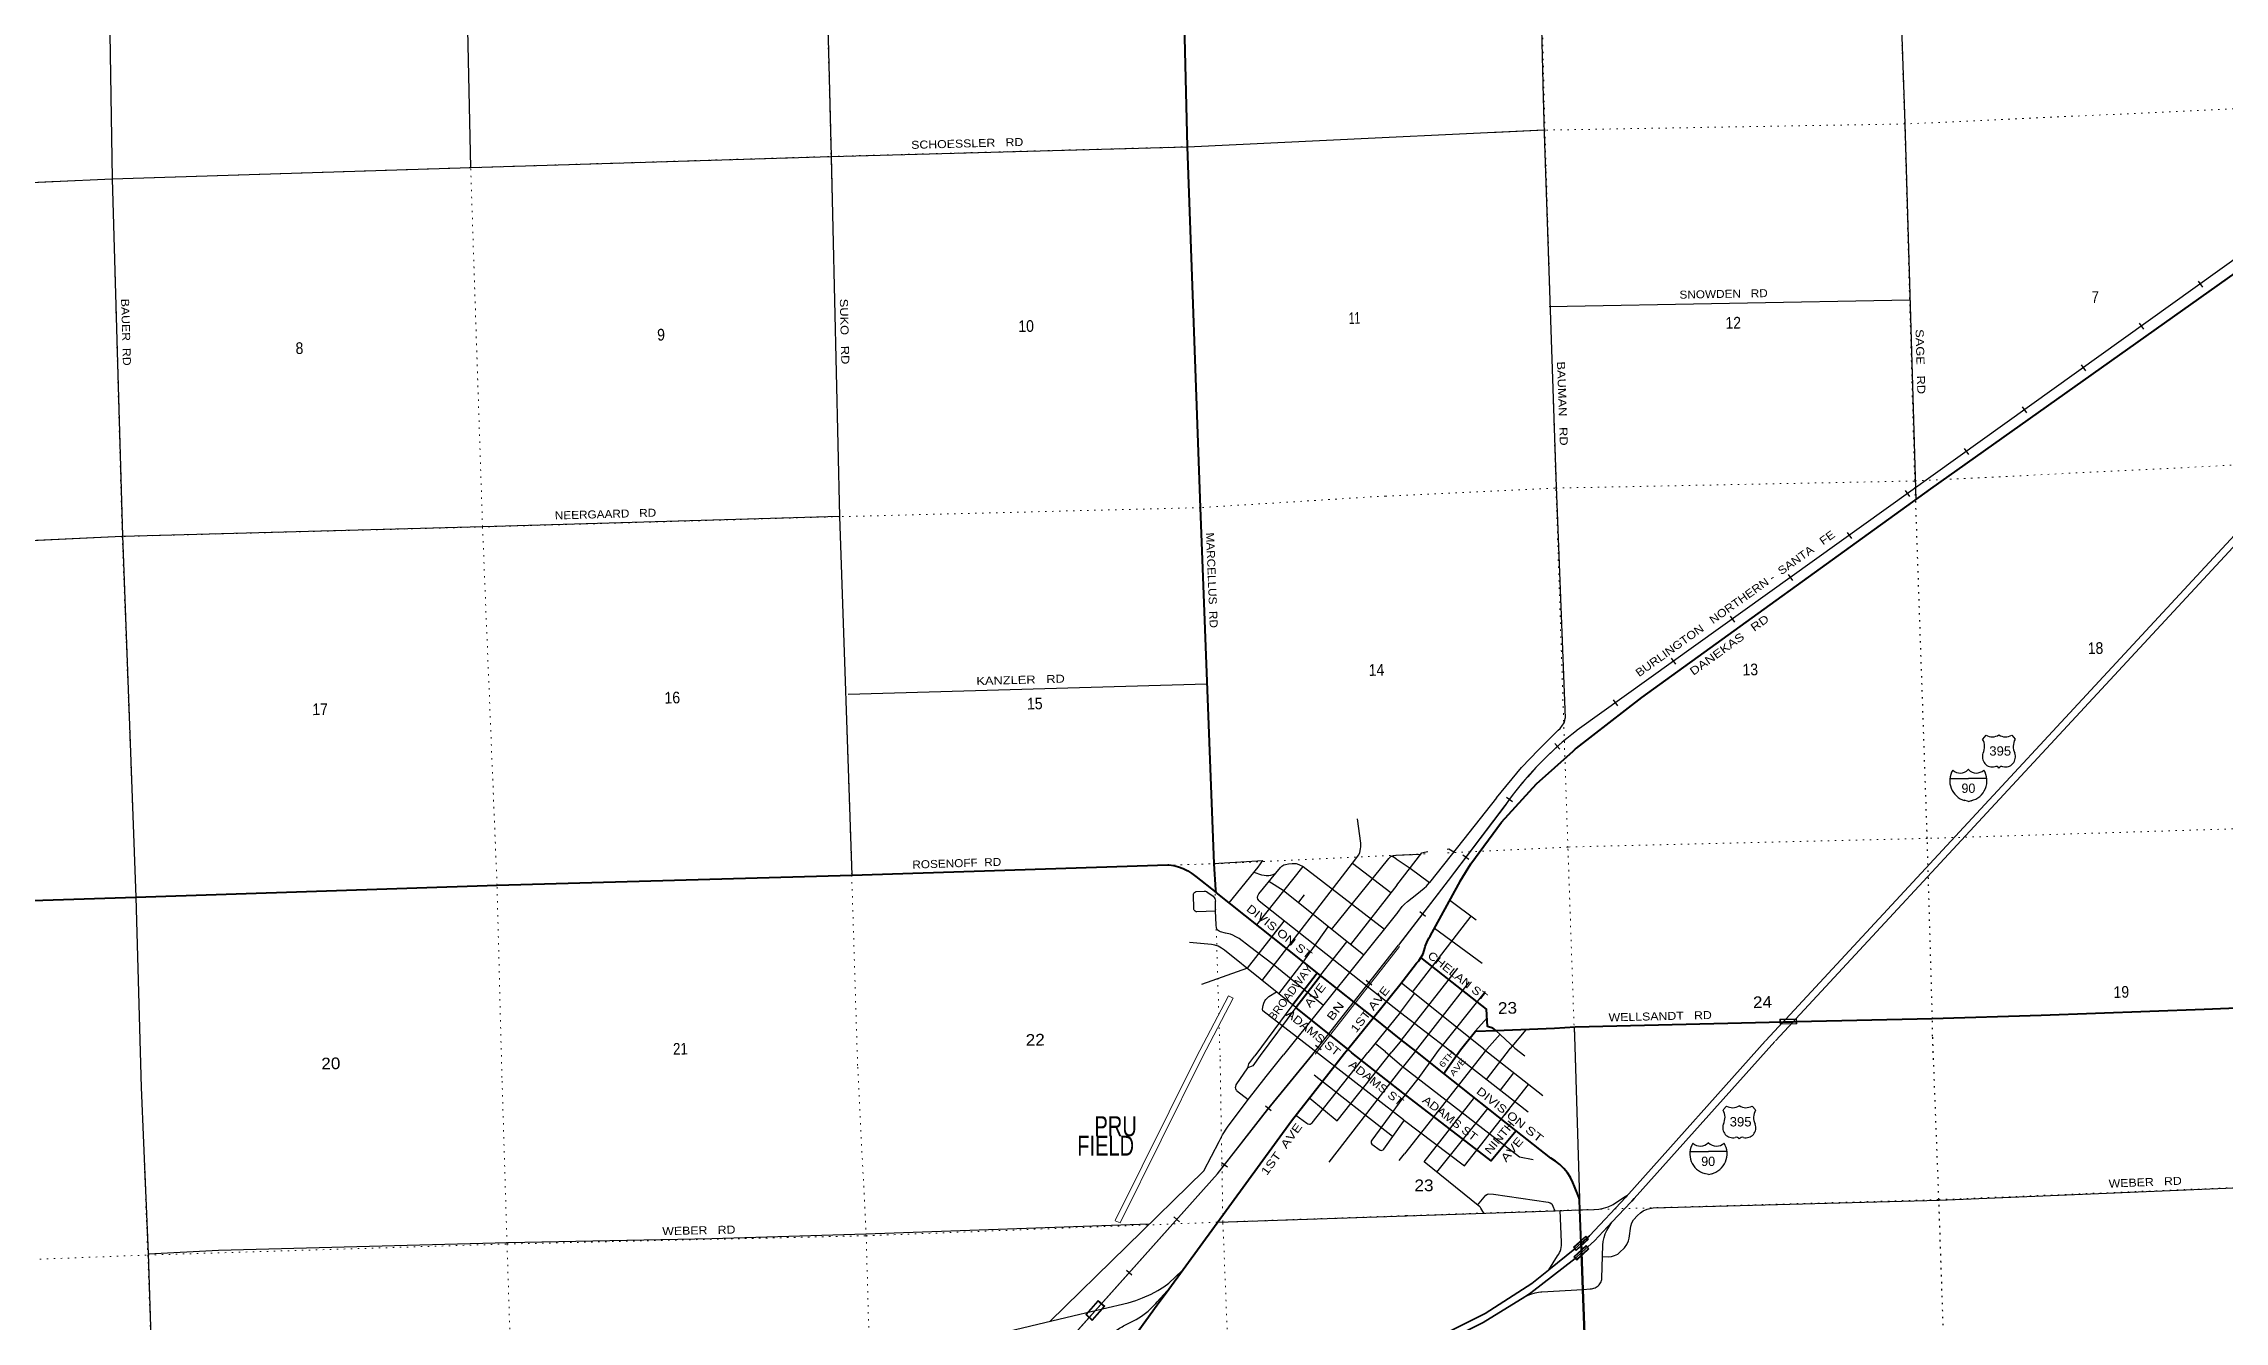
# Model space of a CAD drawing. Header units: feet. Extents: x 497223 to 751810, y -177792 to 12311.
# Drawn here: x 636171 to 668877, y -132071 to -112905 of the extents above; entities that cross this region are included whole.
import ezdxf
from ezdxf.enums import TextEntityAlignment as Align

# ---------------------------------------------------------------- set-up
doc = ezdxf.new("R2010")
doc.units = ezdxf.units.FT
doc.header["$LTSCALE"] = 70
doc.linetypes.add('DOTTED', pattern=[1.5, 0.3, -1.2])
for name, color, linetype, lineweight in [('15', 7, 'Continuous', 25), ('16', 7, 'Continuous', 25), ('18', 7, 'Continuous', 35), ('19', 7, 'Continuous', 25), ('23', 7, 'Continuous', 70), ('26', 7, 'Continuous', 40), ('29', 7, 'Continuous', 25), ('34', 7, 'Continuous', 25), ('36', 7, 'Continuous', 13), ('55', 7, 'Continuous', 13), ('6', 7, 'DOTTED', 25), ('7', 7, 'DOTTED', 13)]:
    doc.layers.add(name, color=color, linetype=linetype, lineweight=lineweight)
doc.layers.add('27', color=7, linetype='Continuous')
doc.layers.add('30', color=7, linetype='Continuous')

msp = doc.modelspace()

# ---------------------------------------------------------------- linework, layer by layer
at = {"layer": '15'}
for p, q in [((664761.4, -123926.94), (665037.81, -123926.94)), ((665034.11, -123795.47), (665037.01, -123792.56)), ((665040.18, -123794.94), (665036.75, -123792.56)), ((665037.81, -124272.52), (664973.92, -124254.56)), ((665037.28, -124272.78), (665100.91, -124254.04)), ((661136.27, -129391.71), (661139.17, -129388.8)), ((661142.34, -129391.18), (661138.91, -129388.8)), ((660863.56, -129523.18), (661139.97, -129523.18)), ((661139.97, -129868.76), (661076.08, -129850.8)), ((661139.44, -129869.02), (661203.07, -129850.28))]:
    msp.add_line(p, q, dxfattribs=at)
for points in [[(665313.17, -123926.94), (665037.28, -123926.94), (665037.81, -123926.94)], [(661415.33, -129523.18), (661139.44, -129523.18), (661139.97, -129523.18)]]:
    msp.add_lwpolyline(points, dxfattribs=at)
for centre, radius, start, end in [((665064.03, -123962.04), 306.13, 148.44437, 254.43376), ((664915.44, -123679.44), 165.66, 227.34047, 315.81038), ((665159.12, -123679.44), 165.66, 224.18926, 312.69473), ((665010.52, -123962.04), 306.13, 283.08093, 31.6248), ((661166.19, -129558.28), 306.13, 148.44437, 254.43376), ((661017.6, -129275.68), 165.66, 227.34195, 315.81136), ((661261.28, -129275.68), 165.66, 224.18855, 312.69421), ((661112.68, -129558.28), 306.13, 283.08093, 31.6248)]:
    msp.add_arc(centre, radius, start, end, dxfattribs=at)
at = {"layer": '16'}
for p, q in [((665252.26, -123337.32), (665303.57, -123278.56)), ((665495.33, -123272.59), (665495.05, -123272.79)), ((665687.42, -123278.47), (665738.81, -123337.32)), ((661359, -128899.53), (661410.31, -128840.77)), ((661602.07, -128834.8), (661601.79, -128835)), ((661794.16, -128840.68), (661845.55, -128899.53))]:
    msp.add_line(p, q, dxfattribs=at)
for centre, radius, start, end in [((665394.65, -123120.9), 182.07, 239.97227, 303.45418), ((665596.43, -123121.4), 181.52, 236.33975, 300.08743), ((665596.42, -123120.9), 182.07, 236.54582, 236.59441), ((665398.47, -123602.85), 151.42, 159.09177, 283.81923), ((665059.28, -123447.95), 222.05, 332.97043, 29.75871), ((665592.59, -123602.85), 151.42, 256.18077, 20.90823), ((665931.78, -123447.95), 222.05, 150.24129, 207.02957), ((661501.39, -128683.11), 182.07, 239.97227, 303.45418), ((661703.17, -128683.61), 181.52, 236.33975, 300.08743), ((661703.16, -128683.11), 182.07, 236.54582, 236.59441), ((661505.21, -129165.06), 151.42, 159.09177, 283.81923), ((661166.02, -129010.16), 222.05, 332.97043, 29.75871), ((661699.33, -129165.06), 151.42, 256.18077, 20.90823), ((662038.52, -129010.16), 222.05, 150.24129, 207.02957)]:
    msp.add_arc(centre, radius, start, end, dxfattribs=at)
for centre, major_axis, start_param, end_param in [((665453.81, -123801.67), (-19.56, 51.67), 4.95877769, 6.28318531), ((665537.26, -123801.67), (19.56, 51.67), 0, 1.32637542), ((661560.55, -129363.88), (-19.56, 51.67), 4.95877769, 6.28318531), ((661644, -129363.88), (19.56, 51.67), 0, 1.32637542)]:
    msp.add_ellipse(centre, major_axis=major_axis, ratio=0.929097, start_param=start_param, end_param=end_param, dxfattribs=at)
at = {"layer": '18'}
for p, q in [((661995.52, -127864.28), (662260.7, -127578.53)), ((662147.2, -127859.87), (662411.34, -127574.92)), ((658742.55, -131299.95), (658746.77, -131296.58))]:
    msp.add_line(p, q, dxfattribs=at)
for points in [[(662411.34, -127574.92), (662449.54, -127533.72), (674735.86, -114279.8)], [(662260.7, -127578.53), (662298.31, -127538), (674111.9, -114794.05)], [(659692.41, -130582.77), (659981.12, -130276.05), (659991, -130265.55), (660026.41, -130226.05), (662135, -127873.03)], [(659922.71, -130180.75), (659944.79, -130155.75), (661992.51, -127867.52)], [(659229.63, -130899.63), (659353.57, -130785.38), (659899.18, -130205.75), (659922.71, -130180.75)], [(659234.89, -131039.63), (659428.23, -130863.42), (659692.41, -130582.77)], [(658385, -131700.64), (658477.31, -131643.04), (659140.9, -131125.3), (659234.89, -131039.63)], [(658746.77, -131296.58), (659137.41, -130984.64), (659229.63, -130899.63)], [(656665.16, -132476.49), (657070.69, -132310.75), (657097.49, -132299.79), (657120.69, -132288.07), (657789.08, -131950.26), (658488.55, -131502.78), (658742.55, -131299.95)], [(656667.89, -132554.45), (657117.23, -132406.37), (657141.69, -132398.32), (657167.23, -132385.59), (657763.24, -132088.57), (658385, -131700.64)]]:
    msp.add_lwpolyline(points, dxfattribs=at)
at = {"layer": '19'}
for points in [[(658746.77, -131296.58), (658877.94, -131089.05), (658895.22, -131061.7), (658906.99, -131039.05), (658915.21, -131020.95), (658924.82, -130992.16), (658931.36, -130962.54), (658934.77, -130932.39), (658934.78, -130931.05), (658934.97, -130905.38), (658934.05, -130881.05), (658915.98, -130407.23)], [(659211.82, -130397.38), (659248.64, -130396.57), (659425.77, -130391.85), (659496.77, -130388.48), (659567.35, -130373.46), (659635.98, -130351.14), (659701.9, -130321.77), (659711, -130317.05), (659897.71, -130192.58), (659922.71, -130180.75)], [(659256.1, -131592.21), (659259, -131592.05), (659367, -131582.05), (659385.5, -131580.96), (659403.79, -131577.94), (659421.66, -131573.02), (659438.93, -131566.27), (659455.39, -131557.74), (659470.86, -131547.55), (659485.19, -131535.79), (659498.21, -131522.6), (659509.78, -131508.12), (659519.78, -131492.51), (659528.08, -131475.94), (659534.61, -131458.59), (659539.29, -131440.65), (659542, -131423.05), (659554, -130928.05), (659560.99, -130870.48), (659573.95, -130813.97), (659592.76, -130759.12), (659617.19, -130706.53), (659646.99, -130656.79), (659692.41, -130582.77)], [(658742.55, -131299.95), (658744.64, -131299.95), (658746.77, -131296.58)], [(651989.24, -132536.21), (652005.14, -132511.21), (652017.39, -132491.15), (652037.52, -132458.15), (652047.72, -132441.15), (652074.58, -132396.37), (652123.43, -132331.45), (652178.8, -132271.99), (652240.09, -132218.64), (652306.61, -132171.99), (652345.17, -132150.33), (652364.92, -132139.23), (652395.17, -132123.76), (652505.35, -132067.36), (652538.14, -132050.59), (652555.35, -132040.08), (652636.72, -131990.43), (652734.55, -131915.65), (652824.03, -131831.06), (652827.51, -131827.28), (652849.46, -131803.82)], [(652849.46, -131803.82), (652873.36, -131777.28), (653021.58, -131614.3), (653046.24, -131587.17)], [(658385, -131700.64), (658435, -131679.43), (658475.21, -131662.34), (658542.95, -131641.6), (658589.94, -131632.45), (658626.56, -131626.29), (658639.94, -131625.57), (659256.1, -131592.21)]]:
    msp.add_lwpolyline(points, dxfattribs=at)
at = {"layer": '23'}
for p, q in [((659256.1, -131592.21), (659234.89, -131039.63)), ((659416.96, -135783.92), (659256.1, -131592.21))]:
    msp.add_line(p, q, dxfattribs=at)
msp.add_lwpolyline([(659234.89, -131039.63), (659233.34, -130999.18), (659229.63, -130899.63)], dxfattribs=at)
at = {"layer": '26'}
for p, q in [((656114.26, -127512.24), (656509.61, -127021.57)), ((656749.76, -128016.2), (656533.4, -127844.98)), ((655683.16, -128047.3), (655730.22, -127988.9)), ((656555.99, -128642.62), (655791.37, -128044.18)), ((657171.61, -128350.53), (656749.93, -128016.51)), ((658256.38, -129209.76), (657171.61, -128350.53)), ((659229.63, -130899.63), (659211.82, -130397.38)), ((652873.52, -131824.38), (653046.24, -131587.17)), ((652296, -132617.53), (652873.52, -131824.38))]:
    msp.add_line(p, q, dxfattribs=at)
for points in [[(653754.6, -125639.01), (653752.16, -125597.74), (653728.93, -125206), (653520.23, -119864.62), (653326.21, -114452.39), (653194.45, -109123.54), (653155.56, -106447.47), (653336.01, -103742.72), (653290.67, -98397.99)], [(656827.12, -126612.91), (656829.34, -126609.72), (656859.45, -126555), (656885.08, -126474.55), (656892.95, -126449.86), (656901.84, -126424.55), (656915.55, -126385.54), (656944.61, -126324.24), (656964.04, -126290.68), (657388.46, -125519.29), (657415.32, -125470.47), (657416.06, -125469.29), (657577.71, -125209.8), (658036.7, -124583.01), (658558.69, -124007.63), (659108.98, -123515.87), (659146.23, -123482.58), (659158.98, -123472.69), (660138.81, -122712.56), (664476.05, -119582.99), (669593.04, -115953.35)], [(626902.38, -125897.69), (632287.03, -125875.87), (637555.64, -125705.25), (642971.43, -125529.59), (648290.87, -125378.08), (653031.11, -125220.32), (653046.43, -125221.66), (653120.63, -125232.89), (653193.25, -125251.82), (653263.49, -125278.24), (653330.59, -125311.86), (653393.8, -125352.3), (653452.44, -125399.14), (653754.6, -125639.01)], [(655321.64, -126883.01), (655271.52, -126843.23), (653754.6, -125639.01)], [(654905.87, -127317.79), (655255.6, -126863.87), (655271.52, -126843.23)], [(655730.22, -127988.9), (654953.22, -127359.86), (655306.45, -126902.7), (655321.64, -126883.01)], [(656533.4, -127844.98), (656114.26, -127512.24), (655321.64, -126883.01)], [(656508.92, -127022.9), (656762.11, -126698.4), (656793.68, -126660.99), (656827.12, -126612.91)], [(657950.13, -127705.15), (657925, -127686.03), (657904, -127670.05), (657825, -127646.05), (657813, -127386.05), (656853.06, -126633.25), (656827.12, -126612.91)], [(662411.34, -127574.92), (662461.16, -127573.73), (664496.3, -127526.21), (666130.35, -127475.95), (668573.04, -127386.65), (670305.3, -127315.96), (675205.01, -127147.1), (675221.84, -127146.58)], [(655791.37, -128044.18), (655734.87, -127992.67), (655730.22, -127988.9), (656114.26, -127512.24)], [(657419.86, -127997.13), (657643.67, -127716.48), (657950.13, -127705.15)], [(657950.13, -127705.15), (658828.79, -127672.67), (659138.47, -127653.34), (662260.7, -127578.53), (662411.34, -127574.92)], [(653046.24, -131587.17), (654884.21, -129062.96), (655682.85, -128047.64)], [(657171.61, -128350.53), (657190.83, -128323.17), (657419.86, -127997.13)], [(658256.38, -129209.76), (658231.29, -129240.05), (657880, -129664.05), (656556.9, -128642.71)], [(659211.82, -130397.38), (659210.93, -130385.12), (659206.89, -130259.57), (659206.89, -130238.43), (659195.46, -130209.57), (659131.9, -130048.98), (659106.39, -129984.91), (659068.55, -129911.32), (659023.23, -129842.1), (658970.92, -129777.98), (658912.2, -129719.69), (658847.7, -129667.86), (658778.14, -129623.05), (658256.38, -129209.76)]]:
    msp.add_lwpolyline(points, dxfattribs=at)
at = {"layer": '29'}
for p, q in [((656140.26, -114318.37), (658671, -114199.05)), ((658748.81, -116846.7), (664161.87, -116747.07)), ((648235.02, -122662.05), (653618.96, -122507.21)), ((653714.68, -125200.25), (654454.27, -125156.85)), ((654368.91, -126120.31), (655062.66, -125246.75)), ((654447.51, -126955.71), (655800.32, -125198.61)), ((655061.38, -125245.17), (656283, -126185.55)), ((655486.33, -126192.99), (656348.25, -125128.05)), ((655800.32, -125198.61), (656377.62, -125637.37)), ((656454.42, -125133.37), (656393.32, -125091.17)), ((656454.01, -125078.92), (656823, -125064.05)), ((657376, -124958.05), (656955, -125489.05)), ((654393.96, -125657.98), (654649.05, -125349.41)), ((656465.69, -125526.04), (655771.47, -126416.09)), ((653748.83, -125916.19), (653467.9, -125928.68)), ((653748.15, -125914.8), (653744.43, -125767.24)), ((654400.14, -125762.67), (656521.26, -127439.81)), ((654995.8, -125784.71), (655080.25, -125672.11)), ((657260.29, -125752.24), (657655, -126049.05)), ((654225.23, -126774.12), (654775.6, -126065.38)), ((656479.33, -125934.87), (654766.34, -128073.74)), ((656701.6, -127131.52), (657579.09, -125991.97)), ((657029.25, -126172.15), (657745, -126698.05)), ((654953.22, -127359.86), (653883.17, -126504.7)), ((655712.14, -126376.74), (655318.8, -126872.61)), ((654225.23, -126774.12), (653538.15, -127015.99)), ((656533.49, -127854.91), (657380, -126773.05)), ((656521.3, -127432.33), (656729.9, -127153.81)), ((657770.82, -127986.97), (656529.29, -126993.66)), ((656745.37, -128017.85), (657554, -126975.05)), ((657092, -128007.05), (657795, -127120.05)), ((654905.87, -127317.79), (654336.66, -128086.98)), ((654953.22, -127359.86), (654416.59, -128083.99)), ((655292.57, -128058.57), (654456.3, -127414.4)), ((656520.96, -127432.6), (656029.87, -128037.3)), ((657249.32, -128002.06), (656521.83, -127440.17)), ((657647.88, -127714.44), (657821.43, -127519.49)), ((656533.68, -127854.68), (656391.06, -128026.88)), ((657816, -127985.66), (658014.82, -127763.73)), ((658237.34, -127973.46), (657952.7, -127705.17)), ((658172.6, -127975.13), (658403.89, -127695.42)), ((659126.11, -127653.14), (659136.1, -127947.6)), ((655197.52, -129091.56), (656029.97, -128037.45)), ((656568.31, -129046.67), (655292.57, -128058.57)), ((655571.66, -129063.08), (656391.02, -128027.09)), ((656294.31, -128029.67), (656141.52, -127900.78)), ((656542.87, -128243.07), (656289.82, -128025.89)), ((656745.37, -128017.85), (656544.69, -128269.32)), ((657811.92, -127990.22), (656582.12, -129557.31)), ((657249.32, -128002.06), (658436, -128926.05)), ((657770.82, -127986.97), (658654, -128683.05)), ((657812.08, -128440.25), (658173.28, -127973.58)), ((658237.47, -127973.58), (658388, -128089.05)), ((659136.07, -127948.08), (659205.36, -130234.57)), ((656403.43, -129297.6), (655224.66, -128379.39)), ((655451.44, -129683.12), (656544.76, -128268.36)), ((658020.1, -128602.22), (658220.26, -128341.19)), ((654061.11, -128604.92), (654238.46, -128742.98)), ((655161.07, -128721.48), (655571.66, -129063.08)), ((656558.49, -128718.72), (656089.71, -129350.56)), ((656269.03, -129488.46), (656567.6, -129072.36)), ((656568, -129071.12), (656579.56, -129057.17)), ((657066.59, -129833.07), (657834, -128871.05)), ((656498.88, -129656.44), (656582.12, -129557.31)), ((653788.79, -130581.68), (656608.7, -130485.57))]:
    msp.add_line(p, q, dxfattribs=at)
for points in [[(642576.54, -114763.72), (642465.85, -109478.78), (642386.28, -103646.95), (642298.63, -98305.1), (642267.95, -92986.27), (642201.59, -87698.41), (642068.58, -82598.9)], [(647410.92, -82447), (647887.82, -87722.81), (648019.22, -93033.52), (648027.56, -98443.52), (648021.9, -103761.08), (647845.13, -109293.8), (647980.39, -114596.37), (648109.66, -119999.85), (648290.87, -125378.08)], [(636682.41, -82750.74), (636739.51, -87683.53), (636832.55, -92993.01), (636920.32, -98340.91), (636993.89, -103685.06), (637112.24, -109637.04), (637201, -114934.52), (637355.58, -120287.01), (637555.64, -125705.25), (637636.65, -128561.12)], [(663418, -85450.05), (663461, -87580.05), (663625, -92935.05), (663629, -95977.05), (663639, -98197.05), (663778, -103482.05), (663899, -108747.05), (664086, -114102.05), (664248, -119750.05)], [(658163, -87593.05), (658223, -92922.05), (658350, -98278.05), (658453, -103631.05), (658545, -108955.05), (658660, -113713.05), (658675, -114253.05), (658857, -119553.05), (658990, -123024.05)], [(624906.71, -115219.89), (626644.49, -115024.19), (631887.37, -115172.58), (637201, -114934.52), (642576.54, -114763.72), (647980.39, -114596.37), (653326.21, -114452.39), (656140.26, -114318.37)], [(648109.66, -119999.85), (642753.96, -120154.12), (637349.61, -120297.29), (632104.72, -120542.01), (626732.61, -120486.97), (625054.78, -120576.06)], [(657963, -124219.05), (658334.18, -123763.41), (658588.91, -123495.92), (658887.85, -123203.16), (658915.74, -123175.25), (658952.59, -123127.86), (658966.27, -123108.9), (658978.38, -123083.11), (658987.32, -123056.25), (658990, -123024.05)], [(657963, -124219.05), (657548, -124741.05), (657376, -124959.05)], [(655800.32, -125198.61), (655895.97, -125072.07), (655910.67, -125036.34), (655923.27, -124983.8), (655926.42, -124951.23), (655925.37, -124899.74), (655874.96, -124531.97)], [(653950.77, -125790.03), (654385.67, -125255.01), (654454.27, -125156.85)], [(654649.05, -125349.41), (654719.66, -125263.32), (654741.71, -125244.4), (654758.52, -125233.89), (654773.22, -125224.44), (654796.33, -125216.03), (654840.44, -125206.57), (654895.06, -125200.27), (654926.56, -125201.32), (654953.87, -125204.47), (654995.88, -125216.03), (655061.38, -125245.17)], [(656393.32, -125091.17), (656379.61, -125099.39), (656368.58, -125107.79), (656348.25, -125128.05)], [(656393.32, -125091.17), (656414.27, -125082.57), (656424.77, -125079.95), (656453.42, -125077.11)], [(656454.42, -125133.37), (656666, -125273.05), (656957, -125488.05)], [(656465.99, -125525.09), (656840, -125044.05), (656880, -125031.05), (656928.87, -125024.77)], [(657223.19, -124986.98), (657246, -124984.05), (657321, -125027.05)], [(654322.45, -125332.78), (654438.18, -125370.5), (654475.99, -125378.9), (654506.45, -125381), (654546.36, -125379.95), (654576.82, -125375.75), (654610.43, -125366.29), (654649.05, -125349.41)], [(655971.85, -126576.5), (654762.16, -125608.09), (654544.87, -125471.69)], [(656479.12, -125935.99), (656547.39, -125845.93), (656581.08, -125814.34), (656627.39, -125774.32), (656768.44, -125660.59), (656875.81, -125572.13), (656911.6, -125540.53), (656957, -125488.05)], [(653467.9, -125928.68), (653455.12, -125926.36), (653439.37, -125917.95), (653426.77, -125904.29), (653421.51, -125890.63), (653418.36, -125659.46), (653421.51, -125646.85), (653432.02, -125636.34), (653447.77, -125625.83), (653458.27, -125622.68), (653579.06, -125617.43), (653595.86, -125618.48), (653609.52, -125624.78), (653631.57, -125639.5), (653709.29, -125693.08), (653728.2, -125713.05), (653736.6, -125728.81), (653741.85, -125745.62), (653744.43, -125767.24)], [(654099.06, -126329.22), (654053.78, -126300.43), (654006.52, -126277.32), (653970.81, -126263.66), (653898.34, -126245.79), (653821.67, -126226.88), (653802.77, -126219.52), (653784.91, -126207.97), (653770.21, -126194.31), (653759.7, -126171.19), (653755.5, -126122.85), (653748.15, -125914.8)], [(654400.14, -125762.67), (654381.46, -125736.16), (654374.11, -125710.94), (654379.36, -125687.83), (654393.96, -125657.98)], [(654698.01, -127155.9), (655062.68, -126682.35), (655437.15, -126152.46)], [(653883.17, -126504.7), (653834.27, -126470.65), (653785.96, -126443.33), (653738.7, -126427.57), (653687.23, -126419.17), (653356.39, -126388.69)], [(655366.81, -127331.24), (654613.52, -126719.78), (654254.82, -126446.96), (654099.06, -126329.22)], [(654456.3, -127414.4), (654450.8, -127392.19), (654453.95, -127358.57), (654459.2, -127330.2), (654469.7, -127295.52), (654484.4, -127260.84), (654500.16, -127240.88), (654525.37, -127217.76), (654546.37, -127198.85), (654662.95, -127126.34)], [(653925.05, -129157.9), (654222.67, -128763.51), (654506.94, -128397.67), (654766.59, -128073.75)], [(654057.55, -128523.95), (654232.05, -128269.69), (654248.48, -128204.81), (654336.66, -128086.98)], [(654416.59, -128083.99), (654305.66, -128237.6), (654232.76, -128269.05)], [(656557.25, -128720.03), (656784, -128430.05), (656964, -128182.05), (657092, -128007.05)], [(654061.11, -128604.92), (654049.83, -128582.48), (654048.79, -128563.7), (654049.83, -128549.1), (654057.55, -128523.95)], [(656543.67, -128243.47), (658304, -129601.05), (658513, -129642.05)], [(656562.54, -129042.71), (657479, -129739.05), (658441.65, -128515.68)], [(637636.65, -128561.12), (637739.06, -131050.89), (637785.64, -132465.99)], [(657770.22, -130446.21), (657726.53, -130373.21), (657719.8, -130362.88), (657710, -130353.05), (656876, -129679.05), (657632, -128713.05)], [(653800.53, -129371.2), (653851.72, -129269.89), (653925.05, -129157.9)], [(654951, -128978.05), (655116.99, -129098.29), (655133.67, -129107.68), (655154.53, -129111.85), (655168.08, -129110.81), (655181.64, -129103.51), (655197.52, -129091.56)], [(651262.26, -132069.94), (653569.8, -129813.64), (653800.53, -129371.2)], [(656089.71, -129350.56), (656079.85, -129367.95), (656078.81, -129383.59), (656081.94, -129399.24), (656093.41, -129412.8), (656214.35, -129503.55), (656228.95, -129506.68), (656247.72, -129503.55), (656259.19, -129498.34), (656269.03, -129488.46)], [(657677.69, -130326.94), (657802.93, -130176.08), (657824.21, -130161.18), (657843.36, -130156.92), (657915.71, -130161.18), (658735, -130280.4), (658766.93, -130291.05), (658788.21, -130308.08), (658807.36, -130340.02), (658832.89, -130403.89)], [(660310, -130367.05), (664598, -130250.05), (669974, -130028.05), (675351.91, -129857)], [(656609.57, -130485.72), (658839.04, -130410.05), (659211.82, -130397.38)], [(659549.86, -131099.02), (659637.29, -131103.28), (659684.11, -131096.9), (659730.92, -131081.99), (659781.99, -131060.7), (659807.53, -131039.41), (659882.01, -130964.89), (659916.06, -130918.05), (659939.47, -130862.7), (659947.98, -130820.12), (659975.65, -130641.27), (659988.41, -130590.18), (660013.95, -130547.59), (660073.53, -130483.72), (660118.22, -130443.27), (660160.78, -130411.33), (660220.37, -130385.78), (660258.67, -130375.14), (660310, -130367.05)], [(637745.19, -131054.77), (638791.95, -131001.92), (643132.42, -130889.35), (646194.78, -130829.49), (648502.39, -130756.61), (652750.56, -130606.86)], [(652050.82, -131882.35), (652437.4, -131792.68), (652550, -131759.3), (652652.18, -131719.66), (652779.38, -131663.33), (652879.48, -131607), (652971.23, -131550.67), (653046.3, -131496.43), (653248.57, -131308.67)], [(645999.16, -133149.27), (647345.2, -133000.16), (651714.09, -131962.16), (652050.82, -131882.35)]]:
    msp.add_lwpolyline(points, dxfattribs=at)
at = {"layer": '34', "lineweight": 13}
for p, q in [((669515, -115792.05), (659168, -123203.05)), ((655240.39, -128063.49), (656504.5, -126447.15)), ((651987.72, -131758.34), (651799.72, -131969.51)), ((651989.04, -131758.45), (652085.35, -131844.18)), ((651799.72, -131969.51), (651897.13, -132056.23)), ((652085.35, -131844.18), (651897.03, -132055.71))]:
    msp.add_line(p, q, dxfattribs=at)
at = {"layer": '34'}
for p, q in [((668482.32, -116465.89), (668546.73, -116555.82)), ((667598.08, -117096.02), (667662.49, -117185.94)), ((666727.92, -117722.48), (666792.32, -117812.4)), ((665843.67, -118352.61), (665908.08, -118442.53)), ((664973.51, -118979.07), (665037.91, -119068.99)), ((664089.26, -119609.2), (664153.67, -119699.12)), ((663219.1, -120235.66), (663283.51, -120325.58)), ((662334.85, -120865.78), (662399.26, -120955.71)), ((661464.69, -121492.25), (661529.1, -121582.17)), ((660580.45, -122122.37), (660644.85, -122212.3)), ((659710.28, -122748.84), (659774.69, -122838.76)), ((658837.76, -123404.69), (658912.17, -123486.53)), ((658112.34, -124205.82), (658200.86, -124272.14)), ((657458.12, -125072.1), (657546.39, -125138.75)), ((656809.07, -125924.78), (656896.62, -125992.38)), ((655207.99, -128061.01), (656491.83, -126425.15)), ((656005.16, -126952.1), (656092.29, -127020.24)), ((655245.75, -127925.43), (655332.88, -127993.57)), ((654582.11, -128913.95), (654496.64, -128843.74)), ((653924.39, -129759.08), (653837.24, -129690.97)), ((653205.62, -130577.35), (653123.1, -130503.69)), ((652493.59, -131379), (652411.07, -131305.34))]:
    msp.add_line(p, q, dxfattribs=at)
for points in [[(669515.64, -115792.95), (659168.65, -123203.94), (659160.4, -123210.3), (659088.17, -123267.2), (659017.65, -123325.32), (658947.68, -123384.46), (658879, -123444.52), (658811, -123506.33), (658744.72, -123569.36), (658679.29, -123633), (658614.55, -123698.39), (658551.4, -123764.27), (658489.22, -123831.47), (658428.46, -123900.32), (658368.86, -123969.35), (658310.25, -124039.71), (658253.04, -124111.7), (658197, -124183.89)], [(658197, -124183.89), (658142.24, -124256.96), (658088.88, -124331.71), (657237.87, -125458.72), (656489.64, -126427.88)], [(650634.25, -133376.17), (653774.18, -129858.37), (654528.11, -128893.67), (655207.99, -128061.01)]]:
    msp.add_lwpolyline(points, dxfattribs=at)
at = {"layer": '34', "lineweight": 13}
for points in [[(658088, -124331.05), (657237, -125458.05), (656502, -126410.05)], [(655211.75, -128063.15), (654528.97, -128894.35), (653775.03, -129859.07), (650528.02, -133496.85)]]:
    msp.add_lwpolyline(points, dxfattribs=at)
msp.add_lwpolyline([(651988.9, -131769.03), (652074.05, -131844.83), (651896.16, -132044.65), (651811.01, -131968.85)], close=True, dxfattribs=at)
msp.add_arc((662375.94, -127355.5), 5247.26, 127.68755, 144.80318, dxfattribs=at)
at = {"layer": '36'}
for p, q in [((653942.76, -127189.69), (653457.91, -128111.83)), ((654009.23, -127224.42), (653545.34, -128112.19)), ((653942.76, -127189.69), (654009.23, -127224.42)), ((653457.91, -128111.83), (652243.16, -130558.59)), ((653545.34, -128112.19), (652314.82, -130594.16)), ((652242.39, -130560.21), (652315.62, -130593.9))]:
    msp.add_line(p, q, dxfattribs=at)
at = {"layer": '55'}
for p, q in [((662212.72, -127614.67), (662210.96, -127539.69)), ((662462.65, -127608.81), (662212.72, -127614.67))]:
    msp.add_line(p, q, dxfattribs=at)
msp.add_lwpolyline([(662210.96, -127539.69), (662460.9, -127533.83), (662462.65, -127608.81)], dxfattribs=at)
for points in [[(662219.14, -127547.49), (662453.09, -127542.01), (662454.46, -127601), (662220.52, -127606.48)], [(659113.81, -130959.48), (659298.56, -130791.05), (659342.35, -130839.09), (659157.6, -131007.51)], [(659298.04, -130802.35), (659331.05, -130838.57), (659158.12, -130996.21), (659125.11, -130960)], [(659120.28, -131102.4), (659303.98, -130932.83), (659348.07, -130980.59), (659164.37, -131150.16)], [(659336.76, -130980.14), (659303.53, -130944.14), (659131.59, -131102.85), (659164.82, -131138.85)]]:
    msp.add_lwpolyline(points, close=True, dxfattribs=at)
at = {"layer": '6'}
for points in [[(664501.91, -127791.11), (664498.54, -127531.74), (664421.29, -124825.83), (664237.78, -119465.1), (664086.61, -114109.66), (663907.17, -108750.85), (663780.26, -103485.58), (663775.03, -103175.21), (663630.69, -98198.66), (663624.86, -92857.97), (663475.39, -87575.08), (663372.71, -82226.57), (663373.71, -81985.64)], [(666020.51, -173569.18), (666007.12, -173074.39), (665856.01, -167723.64), (665688.62, -162369.76), (665486.31, -157003.69), (665303.55, -151681.5), (665128.06, -146345.6), (664937.25, -140968.82), (664776.67, -135592.39), (664595.44, -130243.31), (664502.29, -127792.09)]]:
    msp.add_lwpolyline(points, dxfattribs=at)
at = {"layer": '7'}
for p, q in [((656888.88, -125058.69), (656454.01, -125078.92)), ((659031.52, -124955.36), (657167.66, -125045.25)), ((653814.79, -128101.15), (653800.79, -127629.1)), ((659211.82, -130397.38), (659135.11, -127948.08)), ((659229.42, -130850.26), (659211.82, -130397.38)), ((659234.97, -130993.17), (659233.02, -130942.95)), ((659420.81, -135775.17), (659238.69, -131088.9))]:
    msp.add_line(p, q, dxfattribs=at)
for points in [[(653795.96, -127466.37), (653728.93, -125206), (653520.23, -119864.62), (653326.21, -114452.39), (653194.45, -109123.54), (653155.56, -106447.47), (653336.01, -103742.72), (653290.67, -98397.99), (653143.36, -93098.62), (652925.71, -87714.15), (652781.96, -82293.01)], [(659134.42, -127943.79), (659031.73, -124964.36), (658851.49, -119571.3), (658687.92, -114202.04), (658557.02, -108948.38), (658464.84, -103608.27), (658346.49, -98278.27), (658223.5, -92922.18), (658149.43, -87591.15), (658079.7, -82139.9)], [(643044.58, -128411), (642971.43, -125529.59), (642753.96, -120154.12), (642576.54, -114763.72), (642465.85, -109478.78), (642386.28, -103646.95), (642298.63, -98305.1), (642267.95, -92986.27), (642201.59, -87698.41), (642068.58, -82598.9)], [(647410.92, -82447), (647887.82, -87722.81), (648019.22, -93033.52), (648027.56, -98443.52), (648021.9, -103761.08), (647845.13, -109293.8), (647980.39, -114596.37), (648109.66, -119999.85), (648290.87, -125378.08), (648379.68, -128255.67)], [(636682.4, -82750.75), (636739.51, -87683.53), (636833.81, -92918.67), (636920.32, -98340.91), (636993.89, -103685.06), (637112.24, -109637.04), (637201, -114934.52), (637349.61, -120297.29), (637555.64, -125705.25), (637636.65, -128561.12)], [(674811.2, -113710.6), (669433.86, -113864.4), (664086.61, -114109.66), (658687.92, -114202.04), (656147.12, -114317.39)], [(624904.39, -115220.15), (626644.49, -115024.19), (631887.37, -115172.58), (637201, -114934.52), (642576.54, -114763.72), (647980.39, -114596.37), (653326.21, -114452.39), (656140.26, -114318.37)], [(656297.08, -119693.32), (658851.49, -119571.3), (664237.78, -119465.1), (669572.45, -119199.03), (674985.45, -119105.82), (680393.82, -118900.89), (685746.71, -118734.63), (687538.08, -118693.29)], [(656297.36, -119690.19), (653520.23, -119864.62), (648109.66, -119999.85), (642753.96, -120154.12), (637349.61, -120297.29), (632104.72, -120542.01), (626732.61, -120486.97), (625053.58, -120576.13)], [(687701.66, -124091.44), (685910.92, -124131.02), (680527.42, -124279.99), (675112.37, -124457.79), (669738.17, -124659.91), (664421.29, -124825.83), (659031.52, -124955.36)], [(625203.06, -126003.9), (626902.38, -125897.69), (632287.03, -125875.87), (637555.64, -125705.25), (642971.43, -125529.59), (648290.87, -125378.08), (653728.93, -125206), (656454.01, -125078.92)], [(654382.05, -146617.18), (654243.34, -141329.73), (654068.91, -135965.78), (653857.47, -130580.04), (653814.79, -128101.15)], [(644227.08, -163076.46), (644084.07, -157691.93), (643813.03, -152334.97), (643687.46, -146985.21), (643503.56, -141601.25), (643292.02, -136280.56), (643120.98, -130900.89), (643045.54, -128408.3)], [(648380.04, -128256.97), (648507.85, -130778.07), (648653.43, -136127.89), (648858.97, -141463.78), (649039.08, -146782.53), (649238.74, -152179.59), (649419.53, -157547.04), (649572.06, -162911.06), (649756.68, -168271.29), (649956.42, -173602.36), (649967.73, -174033.1)], [(637636.65, -128561.12), (637733.98, -131075.31), (637920.25, -136421.4), (638136.39, -141764.14), (638324.28, -147086.59), (638515.88, -152482.91), (638684.16, -157833.5), (638849.35, -163220.42), (639043.92, -168576.37), (639215.36, -173979.74), (639224.15, -174337.27)], [(656608.89, -130484.02), (659211.82, -130397.38), (664595.44, -130243.31), (669981.99, -130023.71), (675353.06, -129856.78), (680727.87, -129684.68), (686123.33, -129521.39), (687865.05, -129480.32)], [(625353, -131453.05), (627045.95, -131352.42), (632441.99, -131276), (637733.98, -131075.31), (643121.21, -130909.89), (648504.23, -130786.52), (653857.47, -130580.04), (656607.79, -130483.66)]]:
    msp.add_lwpolyline(points, dxfattribs=at)

# ---------------------------------------------------------------- texts
at = {"layer": '15'}
for p in [(664933.91, -124143.28), (661031.1, -129740.06)]:
    msp.add_text('90', height=140, dxfattribs=at).set_placement(p)
at = {"layer": '16', "width": 1.05}
for p in [(665515.14, -123584.36), (661621.88, -129146.57)]:
    msp.add_text('395', height=140, dxfattribs=at).set_placement(p, align=Align.CENTER)
at = {"layer": '27'}
for s, height, rotation, width, p in [('MARCELLUS  RD', 120, 272.238, 1.1, (653604.98, -120240.71)), ('DANEKAS   RD', 120, 35.813, 1.25, (660913.45, -122387.91)), ('ROSENOFF  RD', 120, 1.812, 1.1, (649201.96, -125279.21)), ('DIVISION ST', 120, 321.629, 1.25, (654199.31, -125901.2)), ('CHELAN ST', 120, 321.896, 1.2, (656916.13, -126603.77)), ('BROADWAY', 120, 53.43, 1.05, (654625.2, -127569.74)), ('AVE', 120, 52.342, 1.25, (655163.84, -127373.51)), ('1ST AVE', 120, 51.725, 1.25, (655856.07, -127750.93)), ('ADAMS ST', 120, 320.955, 1.2, (654793.83, -127478.18)), ('WELLSANDT   RD', 120, 1.374, 1.15, (659643.25, -127571.21)), ('ADAMS ST', 120, 321.95, 1.2, (655732.5, -128241.22)), ('6TH', 90, 50.672, 1.3, (657159.04, -128272.21)), ('AVE', 90, 50.672, 1.25, (657318.8, -128400.68)), ('ADAMS ST', 120, 322.334, 1.2, (656838.04, -128772.88)), ('DIVISION', 120, 321.617, 1.25, (657647.49, -128638.17)), ('1ST  AVE', 120, 53.94, 1.3, (654515.43, -129892.22)), ('NINTH', 120, 50.358, 1.2, (657866.51, -129573.74)), ('ST', 120, 321.617, 1.4, (658379.44, -129217.94)), ('AVE', 120, 50.358, 1.3, (658105.56, -129690.44))]:
    msp.add_text(s, height=height, rotation=rotation, dxfattribs=dict(at, width=width)).set_placement(p)
at = {"layer": '30'}
for s, rotation, width, p in [('SCHOESSLER   RD', 1.543, 1.15, (649184.25, -114483.92)), ('BAUER  RD', 271.654, 1.15, (637333.11, -116732.67)), ('SUKO   RD', 271.37, 1.2, (648112.29, -116732.78)), ('SNOWDEN   RD', 1.054, 1.1, (660705.91, -116730.67)), ('SAGE   RD', 271.643, 1.2, (664245.47, -117189.57)), ('BAUMAN   RD', 271.967, 1.2, (658868.24, -117674.37)), ('NEERGAARD   RD', 1.65, 1.1, (643840, -120042.8)), ('KANZLER   RD', 1.647, 1.2, (650161.96, -122526.6)), ('WEBER   RD', 2.365, 1.15, (667144.41, -130064.83)), ('WEBER   RD', 1.313, 1.15, (645451.13, -130777.32))]:
    msp.add_text(s, height=120, rotation=rotation, dxfattribs=dict(at, width=width)).set_placement(p)
at = {"layer": '34'}
for s, rotation, width, p in [('BURLINGTON   NORTHERN -  SANTA   FE', 35.612, 1.15, (660099.79, -122408.49)), ('BN', 51.972, 1.35, (655499.21, -127572.02))]:
    msp.add_text(s, height=120, rotation=rotation, dxfattribs=dict(at, width=width)).set_placement(p)
at = {"layer": '36', "width": 0.75}
for s, p in [('PRU', (651931.06, -129293.28)), ('FIELD', (651672.83, -129584.42))]:
    msp.add_text(s, height=300, dxfattribs=at).set_placement(p)
at = {"layer": '7'}
for s, width, p in [('7', 0.85, (666884.21, -116792.94)), ('23', 1.1, (656730.35, -130117.3))]:
    msp.add_text(s, height=175, dxfattribs=dict(at, width=width)).set_placement(p)
for s, rotation, width, p in [('10', 1.176, 0.9, (650791.07, -117231.53)), ('11', 1.176, 0.65, (655749.13, -117109.63)), ('12', 1.338, 0.9, (661396.5, -117182.54)), ('8', 1.176, 0.9, (639951.63, -117560.9)), ('9', 1.176, 0.9, (645374.56, -117359.04)), ('18', 1.338, 0.9, (666829.31, -122062.33)), ('14', 1.176, 0.9, (656045.32, -122388.75)), ('13', 1.338, 0.9, (661651.8, -122383.3)), ('16', 1.176, 0.9, (645484.65, -122803.67)), ('17', 1.176, 0.9, (640202.76, -122977.96)), ('15', 1.176, 0.9, (650920.78, -122893.03)), ('24', 1.338, 1.1, (661809.02, -127372.74)), ('19', 1.338, 0.9, (667216.78, -127219.25)), ('23', 1.338, 1.1, (657984.67, -127459.45)), ('22', 1.176, 1.1, (650902.13, -127937.24)), ('20', 1.176, 1.1, (640337.48, -128291.74)), ('21', 1.176, 0.85, (645612.64, -128070.85))]:
    msp.add_text(s, height=175, rotation=rotation, dxfattribs=dict(at, width=width)).set_placement(p)

doc.saveas('drawing.dxf')
